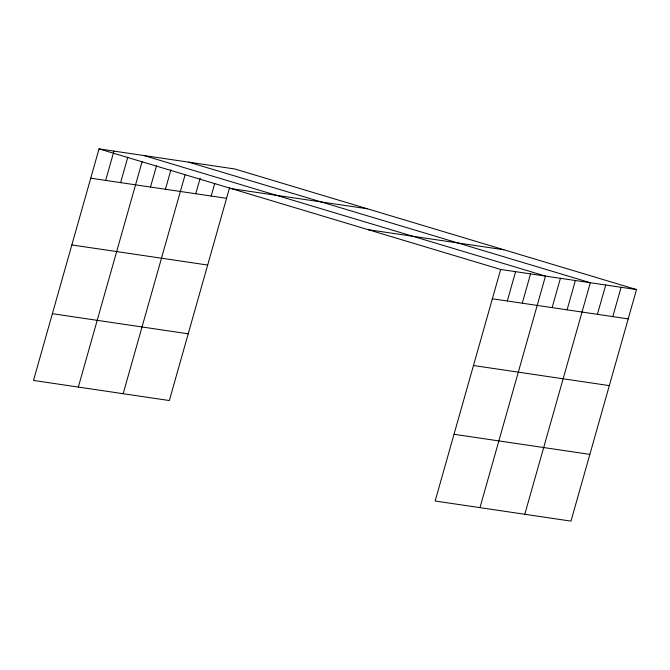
<?xml version="1.0" encoding="UTF-8"?>
<svg xmlns="http://www.w3.org/2000/svg" width="670" height="670" viewBox="0 0 670 670"><rect width="100%" height="100%" fill="white"/><g stroke="black" fill="none" stroke-linecap="round" stroke-linejoin="round"><path stroke-width="1" d="M636.5 289.566L500.666 269.457L435.14 501.009L570.974 521.118L636.5 289.566L234.86 168.991L99.026 148.882L33.5 380.434L169.334 400.543L229.601 187.558M105.667 180.414L113.967 151.093M120.608 182.625L127.802 157.215M78.323 387.067L142.191 161.378M150.49 187.047L156.579 165.549M165.431 189.258L170.967 169.711M123.146 393.709L185.079 174.862M195.774 193.747L200.196 178.111M211.167 196.034L214.76 183.32M507.307 300.989L515.607 271.668M522.257 303.2L530.548 273.879M479.971 507.651L545.489 276.09L143.849 155.515M552.139 307.622L560.43 278.301M567.08 309.841L575.371 280.521M524.794 514.284L590.32 282.732L188.672 162.148M597.414 314.331L605.714 285.01M612.807 316.609L621.107 287.288M231.569 188.672L367.403 208.78M90.726 178.203L226.56 198.312M368.123 229.668L503.957 249.776M492.366 298.778L628.2 318.887M71.841 244.944L207.675 265.044M473.489 365.519L609.315 385.618M52.386 313.702L188.22 333.802M454.026 434.277L589.86 454.377M99.026 148.882L500.666 269.457"/></g></svg>
